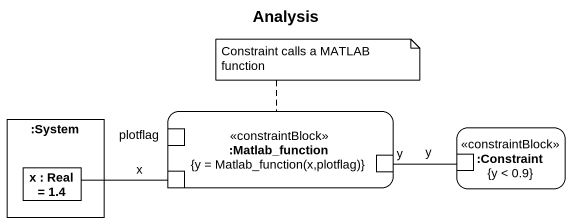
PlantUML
@startuml
title Analysis
rectangle ":System" as System {
  rectangle "x : Real = 1.4" as x_
}
rectangle ":Matlab_function\n{y = Matlab_function(x,plotflag)}" as Matlab_function <<constraintBlock>> {
  port plotflag
  port "x" as x__2
  port y
}
rectangle ":Constraint\n{y < 0.9}" as Constraint <<constraintBlock>> {
  port "y" as y_2
}
x__2 -left- x_
y_2 -left- y
note top of Matlab_function : Constraint calls a MATLAB function
@enduml
